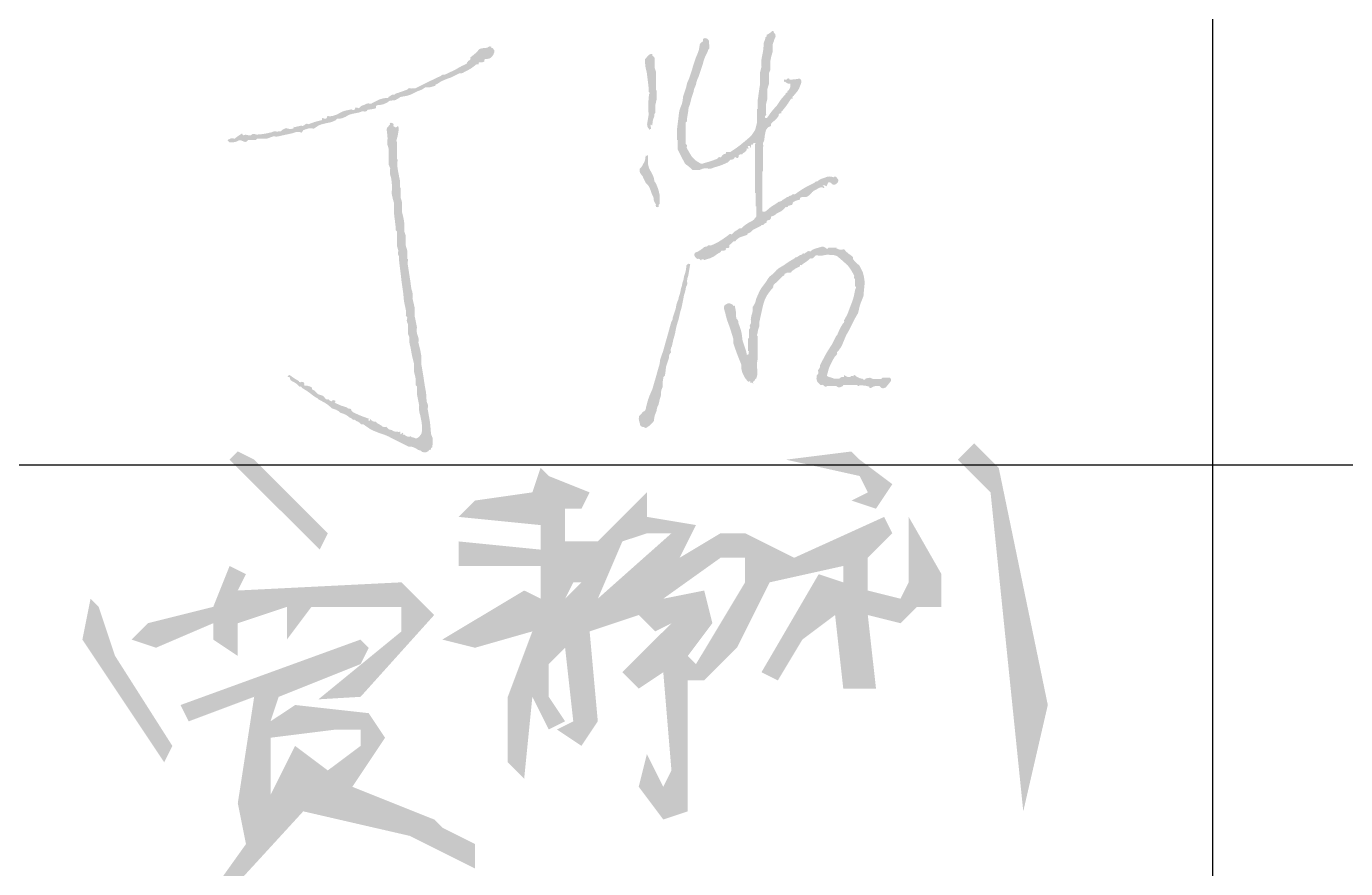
# Model space of a CAD drawing. Extents: x 5693218 to 11495510, y -728562 to -461276.
# Drawn here: x 5697478 to 5699412, y -499875 to -498639 of the extents above; entities that cross this region are included whole.
import ezdxf

# ---------------------------------------------------------------- set-up
doc = ezdxf.new("R2010")
doc.units = 0
doc.header["$LTSCALE"] = 1000
doc.header["$MEASUREMENT"] = 0
doc.layers.get('0').update_dxf_attribs({"linetype": 'CONTINUOUS'})

msp = doc.modelspace()

# ---------------------------------------------------------------- hatches: boundary and pattern name
h = msp.add_hatch(color=256)
h.dxf.hatch_style = 1
h.paths.add_polyline_path([(5697990.5, -498759.2), (5697990.2, -498757.4), (5697990.5, -498756.2), (5697991.6, -498754.8), (5697997.8, -498754.1), (5698001, -498753.4), (5698006.8, -498751), (5698009.3, -498748.8), (5698011.2, -498748), (5698014.5, -498747.8), (5698017.9, -498747.4), (5698019.7, -498746.8), (5698022.6, -498745), (5698023.9, -498744.5), (5698024.5, -498744), (5698025.4, -498742.9), (5698036.2, -498740.8), (5698041.6, -498739), (5698051.5, -498734.2), (5698056.1, -498732.5), (5698058.3, -498731.4), (5698062.4, -498728.7), (5698065.9, -498728.5), (5698067.6, -498728.4), (5698071.1, -498728.2), (5698073.6, -498727.2), (5698075, -498726.9), (5698077.6, -498726.5), (5698077.5, -498725.1), (5698078.4, -498724), (5698079.8, -498723.8), (5698084.8, -498720.5), (5698087.4, -498719.1), (5698092.9, -498716.7), (5698095.9, -498715.5), (5698097.4, -498715), (5698100.5, -498714), (5698105.3, -498711.6), (5698107.7, -498710.4), (5698112.5, -498708), (5698116.1, -498707.8), (5698118.1, -498707.2), (5698121.2, -498705.3), (5698128.1, -498701.8), (5698131.4, -498699.7), (5698137.5, -498694.9), (5698138.8, -498694.9), (5698139.5, -498694.9), (5698140.8, -498694.9), (5698140.7, -498693.6), (5698141, -498692.7), (5698141.9, -498691.7), (5698145, -498691.8), (5698146.6, -498691.6), (5698149.5, -498690.6), (5698149.1, -498688.6), (5698150.8, -498686.7), (5698152.8, -498686.8), (5698155.8, -498686.6), (5698157.5, -498685.9), (5698159.9, -498684.1), (5698161.8, -498681.7), (5698162.6, -498680.3), (5698163.7, -498677.5), (5698164.2, -498675.6), (5698163.9, -498674.2), (5698162.6, -498672.6), (5698161.9, -498671.3), (5698160.8, -498670.8), (5698159.3, -498671), (5698159.3, -498670.1), (5698159.3, -498669.7), (5698159.3, -498668.8), (5698157.1, -498668.5), (5698155.6, -498668.9), (5698153.9, -498670.4), (5698149.3, -498670.8), (5698147, -498671.1), (5698142.4, -498672.1), (5698137.4, -498677.5), (5698134.6, -498680), (5698128.8, -498684.6), (5698129, -498686.8), (5698128.1, -498688.5), (5698126.1, -498689.5), (5698124.7, -498691), (5698124.1, -498691.9), (5698123.4, -498693.9), (5698116.2, -498697.2), (5698112.7, -498699.1), (5698106, -498703.1), (5698099.8, -498705.9), (5698096.8, -498707.3), (5698090.7, -498710.2), (5698088.5, -498709.9), (5698087, -498710.3), (5698085.3, -498711.8), (5698070.4, -498718.9), (5698063, -498722.5), (5698048.2, -498729.8), (5698046, -498729.8), (5698044.9, -498729.9), (5698042.8, -498730.3), (5698039.9, -498729.7), (5698038, -498730.2), (5698035.7, -498732), (5698030.3, -498734), (5698027.5, -498734.9), (5698022.1, -498736.9), (5698020.2, -498737.2), (5698019.2, -498737.7), (5698017.7, -498739.1), (5698015, -498739.2), (5698013.5, -498739.7), (5698011.2, -498741.2), (5698009.7, -498742), (5698009, -498742.6), (5698007.9, -498744), (5698003.1, -498744.4), (5698000.6, -498744.8), (5697996, -498746.1), (5697990.7, -498748.7), (5697988.1, -498750), (5697982.9, -498752.7), (5697979, -498752.1), (5697976.6, -498752.5), (5697973.1, -498754.3), (5697969.6, -498755.4), (5697967.9, -498756.5), (5697965.5, -498759.2), (5697963, -498758.4), (5697961.5, -498758.2), (5697958.9, -498758.7), (5697959.6, -498758.8), (5697959.9, -498759.8), (5697959.5, -498760.3), (5697958.2, -498761.8), (5697956.1, -498762), (5697954.6, -498760.8), (5697945.5, -498762.7), (5697941, -498764.2), (5697932.8, -498768.5), (5697928.2, -498770.1), (5697925.7, -498770.7), (5697920.8, -498771.2), (5697920.7, -498770.7), (5697920.1, -498770.4), (5697919.7, -498770.6), (5697918.7, -498771.1), (5697918.2, -498772.3), (5697918.6, -498773.4), (5697916.7, -498774.5), (5697915.2, -498774.6), (5697913.2, -498773.9), (5697912.3, -498773.6), (5697911.6, -498773.8), (5697911, -498774.5), (5697911, -498775.3), (5697911, -498775.8), (5697911, -498776.6), (5697903, -498778.6), (5697899.1, -498779.8), (5697891.4, -498782.6), (5697889.3, -498781.9), (5697887.8, -498782.1), (5697886, -498783.2), (5697884.3, -498784.7), (5697882.8, -498785.1), (5697880.5, -498784.8), (5697876.6, -498785.7), (5697874.6, -498786.1), (5697870.7, -498787), (5697870.5, -498786.6), (5697870.1, -498786.4), (5697869.6, -498786.4), (5697869.6, -498787.3), (5697869.6, -498787.7), (5697869.6, -498788.6), (5697866.2, -498789.5), (5697864.4, -498789.6), (5697860.9, -498789.2), (5697858.8, -498788.4), (5697857.3, -498788.6), (5697855.5, -498789.7), (5697853.5, -498790.6), (5697852.5, -498791.3), (5697851.1, -498793), (5697848.9, -498793), (5697847.8, -498793.1), (5697845.7, -498793.5), (5697842.2, -498793), (5697840.2, -498793.3), (5697836.9, -498794.6), (5697828.3, -498796.4), (5697823.9, -498797.1), (5697815.2, -498797.9), (5697811.8, -498796.8), (5697809.4, -498797.1), (5697806.4, -498799), (5697803.4, -498798.8), (5697801.8, -498798.5), (5697798.8, -498797.9), (5697797.2, -498798.6), (5697796.2, -498798.8), (5697794.5, -498798.4), (5697794.8, -498797.6), (5697794.6, -498796.8), (5697793.9, -498796.2), (5697789.4, -498799.1), (5697787.2, -498800.6), (5697783, -498803.9), (5697779.6, -498803.2), (5697777.5, -498803.5), (5697774.3, -498804.9), (5697773.4, -498805.1), (5697772.8, -498806.2), (5697773.2, -498807.1), (5697774.1, -498808), (5697774.5, -498808.4), (5697775.4, -498809.3), (5697779.6, -498809.4), (5697781.7, -498809.1), (5697785.8, -498808.2), (5697789.2, -498806.3), (5697791.9, -498806.1), (5697795.6, -498807.7), (5697798, -498808.6), (5697799.8, -498808.4), (5697802.1, -498807.1), (5697802.1, -498806.7), (5697802.1, -498806.5), (5697802.1, -498806), (5697806.9, -498806), (5697809.3, -498806), (5697814.1, -498806), (5697814.9, -498805.2), (5697815.4, -498804.7), (5697816.2, -498803.9), (5697821.7, -498803.9), (5697824.4, -498803.9), (5697829.9, -498803.9), (5697833.8, -498802.6), (5697835.7, -498801.9), (5697839.7, -498800.6), (5697845.1, -498800.7), (5697848, -498800.3), (5697853.3, -498799), (5697859.4, -498797.7), (5697862.4, -498797.1), (5697868.5, -498795.7), (5697872.7, -498794.2), (5697875, -498793.8), (5697879.4, -498794.1), (5697879.7, -498794.9), (5697880.9, -498795.2), (5697881.6, -498794.6), (5697882.5, -498793.3), (5697882.9, -498792.6), (5697883.8, -498791.3), (5697887, -498790.2), (5697888.7, -498789.7), (5697891.9, -498788.6), (5697894.8, -498788.5), (5697896.2, -498788.6), (5697899, -498789.2), (5697906, -498784.7), (5697910, -498782.9), (5697918.1, -498781), (5697923.2, -498780), (5697925.8, -498779.2), (5697930.6, -498777.2), (5697931.7, -498776.1), (5697932.2, -498775.5), (5697933.3, -498774.5), (5697938.5, -498774.3), (5697941.1, -498773.7), (5697945.9, -498771.7), (5697949.5, -498769.5), (5697951.5, -498768.6), (5697955.7, -498767.4), (5697960, -498766.5), (5697962.2, -498766.1), (5697966.5, -498765.2), (5697969.4, -498763.9), (5697971.1, -498763.7), (5697974.2, -498764.1), (5697976, -498763.8), (5697977.1, -498763), (5697978, -498761.4), (5697983, -498760.8), (5697985.6, -498760.4)])
h.paths.add_polyline_path([(5698023.7, -498856.4), (5698022.6, -498850.7), (5698021.7, -498844.2), (5698021.6, -498840.9), (5698022.1, -498834.4), (5698021.7, -498834.4), (5698021, -498834.4), (5698021, -498823.9), (5698021, -498818.7), (5698021, -498808.2), (5698020.2, -498807.9), (5698019.9, -498806.7), (5698020.5, -498806), (5698022.1, -498800), (5698022.7, -498796.9), (5698023.7, -498790.8), (5698023.8, -498788.6), (5698023.5, -498787.4), (5698022.6, -498785.3), (5698020.8, -498786.9), (5698018.7, -498787.1), (5698016.6, -498785.9), (5698016, -498785.7), (5698015.7, -498784.8), (5698016.1, -498784.3), (5698016.1, -498782.7), (5698015.4, -498781.6), (5698013.9, -498781), (5698012.5, -498780.5), (5698011.4, -498780.7), (5698010.1, -498781.5), (5698010.8, -498781.7), (5698011.1, -498782.6), (5698010.7, -498783.2), (5698009.2, -498785), (5698008.5, -498785.9), (5698006.8, -498787.5), (5698006.2, -498789.6), (5698006.1, -498790.8), (5698006.3, -498793), (5698007.2, -498800.3), (5698007.3, -498804.1), (5698006.8, -498811.5), (5698007.7, -498814.5), (5698008.2, -498816.1), (5698009, -498819.1), (5698009, -498828.3), (5698009, -498832.8), (5698009, -498842), (5698009.9, -498844.2), (5698010.3, -498845.2), (5698011.2, -498847.4), (5698010.8, -498853.5), (5698011.2, -498856.8), (5698012.8, -498862.7), (5698013.7, -498871.3), (5698013.8, -498875.8), (5698013.4, -498884.5), (5698014.5, -498889.7), (5698015.1, -498892.4), (5698016.6, -498897.5), (5698016.6, -498903.6), (5698016.6, -498906.7), (5698016.6, -498912.8), (5698016.9, -498914.5), (5698017, -498915.4), (5698017.2, -498917.1), (5698018.1, -498924.1), (5698018.5, -498927.6), (5698019.4, -498934.6), (5698019, -498936.8), (5698019.4, -498938.4), (5698021, -498940), (5698021, -498948.3), (5698021, -498952.4), (5698021, -498960.7), (5698021.9, -498963.7), (5698022.3, -498965.3), (5698023.2, -498968.3), (5698022.5, -498971.8), (5698022.8, -498973.9), (5698024.3, -498977), (5698024.3, -498979.6), (5698024.3, -498981), (5698024.3, -498983.6), (5698024.5, -498985.3), (5698024.6, -498986.2), (5698024.8, -498987.9), (5698025.7, -498994.9), (5698026.1, -498998.4), (5698027, -499005.4), (5698027.4, -499009.3), (5698027.6, -499011.2), (5698028.1, -499015.2), (5698029, -499021.3), (5698029.4, -499024.3), (5698030.3, -499030.4), (5698031.1, -499039.2), (5698031.7, -499043.6), (5698033.5, -499052.2), (5698034.4, -499056.5), (5698034.5, -499058.7), (5698034.1, -499063.1), (5698034.9, -499064.4), (5698035.4, -499065), (5698036.3, -499066.3), (5698035.5, -499070.2), (5698035.7, -499072.5), (5698037.3, -499076.1), (5698037.3, -499081.8), (5698037.3, -499084.6), (5698037.3, -499090.3), (5698038.2, -499092.5), (5698038.6, -499093.6), (5698039.5, -499095.7), (5698039.3, -499101.9), (5698039.7, -499105), (5698041.2, -499111), (5698042.8, -499120.2), (5698043.8, -499124.8), (5698046.1, -499133.9), (5698046.1, -499138.7), (5698046.1, -499141.1), (5698046.1, -499145.8), (5698047.8, -499152.2), (5698048.4, -499155.6), (5698048.8, -499162.2), (5698048.4, -499164.4), (5698048.9, -499165.9), (5698050.4, -499167.6), (5698050.4, -499172), (5698050.4, -499174.2), (5698050.4, -499178.5), (5698051.7, -499185.1), (5698052.3, -499188.3), (5698053.7, -499194.9), (5698053.5, -499201), (5698053.8, -499204.2), (5698055.3, -499210.1), (5698057, -499218.5), (5698057.6, -499222.8), (5698058, -499231.3), (5698057.3, -499235.9), (5698056.1, -499238.2), (5698053.1, -499241.7), (5698050.3, -499243.4), (5698048, -499243.5), (5698045, -499242.2), (5698043.5, -499242.2), (5698042.6, -499241.7), (5698041.7, -499240.6), (5698038.5, -499241.2), (5698036.5, -499241), (5698033.5, -499239.5), (5698032.5, -499238.3), (5698031.2, -499237.9), (5698029.7, -499238.4), (5698030.3, -499237.2), (5698030.1, -499236.1), (5698029.2, -499235.2), (5698028.1, -499236.2), (5698027.5, -499236.8), (5698026.4, -499237.9), (5698026.2, -499236.4), (5698026.1, -499235.6), (5698025.8, -499233.4), (5698024.6, -499234.1), (5698023.1, -499234.2), (5698021, -499233.5), (5698017.8, -499233.5), (5698016.1, -499233), (5698013.4, -499231.3), (5698010.2, -499230.7), (5698008.6, -499229.8), (5698006.3, -499227.5), (5698006.1, -499226.9), (5698005.2, -499226.6), (5698004.7, -499227), (5698001.6, -499226.8), (5697999.9, -499226.2), (5697997.6, -499224.3), (5697994.1, -499222.5), (5697992.4, -499221.4), (5697989.4, -499218.8), (5697987.1, -499218.9), (5697985.8, -499218.5), (5697984, -499217.2), (5697983.1, -499216.3), (5697982.7, -499215.9), (5697981.8, -499215), (5697981.8, -499216.1), (5697981.8, -499216.6), (5697981.8, -499217.7), (5697980.9, -499217.7), (5697980.5, -499217.7), (5697979.6, -499217.7), (5697979.2, -499216.6), (5697979.6, -499215.5), (5697980.7, -499215), (5697971, -499211.5), (5697966.1, -499209.6), (5697956.7, -499205.2), (5697955.1, -499203.6), (5697954.3, -499202.5), (5697953.5, -499200.3), (5697950.9, -499200.1), (5697949.5, -499199.6), (5697947.5, -499198.1), (5697940.1, -499195.8), (5697936.5, -499194.4), (5697929.5, -499191), (5697930.6, -499190.6), (5697931, -499189.4), (5697930.6, -499188.3), (5697929, -499187.6), (5697928, -499187.5), (5697926.2, -499187.8), (5697926, -499188.7), (5697925, -499189.3), (5697924.1, -499188.9), (5697922.6, -499188.1), (5697921.9, -499187.5), (5697920.8, -499186.1), (5697918.9, -499186.6), (5697917.5, -499186.3), (5697915.9, -499185.1), (5697914.2, -499182.5), (5697912.8, -499181.3), (5697909.9, -499180.2), (5697906.5, -499179.2), (5697904.8, -499178.2), (5697902.3, -499175.8), (5697900.5, -499173.8), (5697899.3, -499173), (5697896.8, -499172), (5697896.7, -499169.9), (5697895.9, -499168.7), (5697894.1, -499167.6), (5697892.1, -499167.2), (5697891.1, -499166.8), (5697889.2, -499166), (5697887.5, -499166.3), (5697886.4, -499166.2), (5697884.9, -499165.5), (5697885.2, -499163.7), (5697884.9, -499162.5), (5697883.8, -499161.1), (5697882.5, -499160.8), (5697881.8, -499160.7), (5697880.5, -499160.6), (5697879.4, -499161.3), (5697877.7, -499160.8), (5697877.2, -499159.5), (5697872.3, -499156.6), (5697869.9, -499155.1), (5697865.3, -499151.8), (5697864.2, -499150.7), (5697862.2, -499151), (5697861.4, -499152.4), (5697861, -499152.6), (5697860.8, -499153), (5697860.9, -499153.5), (5697862.3, -499153.3), (5697863.2, -499153.6), (5697864.2, -499154.6), (5697864.6, -499157.2), (5697865.7, -499158.7), (5697868, -499160), (5697872.5, -499162.5), (5697874.6, -499164.1), (5697878.3, -499167.6), (5697879.8, -499167.4), (5697880.9, -499168), (5697881.6, -499169.3), (5697889.2, -499174.1), (5697893, -499176.8), (5697900.1, -499182.3), (5697902.9, -499183.8), (5697904.3, -499184.7), (5697906.6, -499186.7), (5697915, -499191.1), (5697919, -499193.7), (5697926.2, -499199.8), (5697930.1, -499200.9), (5697932, -499201.7), (5697935.5, -499203.6), (5697937.9, -499205.7), (5697939.5, -499206.5), (5697942.6, -499207.4), (5697946.3, -499209.1), (5697948.1, -499210.2), (5697951.3, -499212.8), (5697953.7, -499213.9), (5697954.9, -499214.7), (5697956.7, -499216.6), (5697958.2, -499216.1), (5697959.6, -499216.5), (5697960.6, -499217.7), (5697964.2, -499219.2), (5697965.9, -499220.4), (5697968.7, -499223.2), (5697971, -499222.9), (5697972.5, -499223.3), (5697974.2, -499224.8), (5697981.5, -499229.7), (5697985.5, -499231.9), (5697993.8, -499235.2), (5698003.6, -499238.6), (5698008.5, -499240.7), (5698017.7, -499245.5), (5698026, -499249.6), (5698030.2, -499251.7), (5698038.4, -499255.9), (5698041.5, -499255.7), (5698043.1, -499256), (5698046.1, -499256.9), (5698048.8, -499258.3), (5698050.1, -499259.1), (5698052.6, -499260.8), (5698055, -499261.1), (5698056.3, -499261.8), (5698058, -499263.5), (5698061.7, -499264.2), (5698063.9, -499263.9), (5698067.3, -499262.4), (5698068.1, -499260.8), (5698069.4, -499260.1), (5698071.1, -499260.2), (5698070.9, -499258.8), (5698071.4, -499257.6), (5698072.7, -499256.9), (5698073.6, -499251.3), (5698073.7, -499248.4), (5698073.3, -499242.8), (5698072.4, -499240.6), (5698072, -499239.5), (5698071.1, -499237.3), (5698070.1, -499225.1), (5698069.4, -499219), (5698067.3, -499206.8), (5698066.4, -499202.1), (5698066.3, -499199.6), (5698066.7, -499194.9), (5698065.9, -499192.7), (5698065.4, -499191.6), (5698064.6, -499189.4), (5698064.1, -499179.8), (5698063.5, -499175), (5698061.8, -499165.5), (5698060, -499153.2), (5698059, -499147.1), (5698056.9, -499135), (5698056.9, -499130.2), (5698056.9, -499127.8), (5698056.9, -499123), (5698055.5, -499115.1), (5698054.6, -499111.2), (5698052.6, -499103.4), (5698052.9, -499098.5), (5698052.6, -499095.9), (5698051, -499091.4), (5698050.1, -499087.1), (5698050, -499084.8), (5698050.4, -499080.5), (5698049.1, -499074), (5698048.5, -499070.7), (5698047.1, -499064.2), (5698047.1, -499059.4), (5698047.1, -499057), (5698047.1, -499052.2), (5698045.9, -499046.5), (5698045.2, -499043.7), (5698043.9, -499038), (5698044.2, -499032.3), (5698043.8, -499029.3), (5698042.2, -499023.9), (5698040.6, -499012.1), (5698039.7, -499006.2), (5698037.9, -498994.5), (5698037, -498988.9), (5698036.9, -498985.9), (5698037.3, -498980.3), (5698036.9, -498980.3), (5698036.3, -498980.3), (5698036.3, -498975.5), (5698036.3, -498973.1), (5698036.3, -498968.3), (5698035.4, -498965.3), (5698034.9, -498963.7), (5698034.1, -498960.7), (5698034.1, -498955), (5698034.1, -498952.2), (5698034.1, -498946.5), (5698033.2, -498943.9), (5698032.8, -498942.6), (5698031.9, -498940), (5698031.9, -498935.2), (5698031.9, -498932.8), (5698031.9, -498928), (5698030.9, -498921.4), (5698030.2, -498918.2), (5698028.6, -498911.7), (5698028.6, -498906), (5698028.6, -498903.2), (5698028.6, -498897.5), (5698027.8, -498894.5), (5698027.3, -498893), (5698026.4, -498889.9), (5698026.4, -498884.2), (5698026.4, -498881.4), (5698026.4, -498875.7), (5698026, -498875.7), (5698025.4, -498875.7), (5698025.4, -498871.4), (5698025.4, -498869.2), (5698025.4, -498864.9), (5698024.2, -498859.2)])
h.paths.add_polyline_path([(5698434.3, -499068.5), (5698435.8, -499061.5), (5698436.6, -499058), (5698438.7, -499051.1), (5698439.6, -499046.7), (5698440, -499044.6), (5698440.9, -499040.2), (5698441.8, -499034.9), (5698442.5, -499032.3), (5698444.1, -499027.1), (5698444.7, -499023.1), (5698445.3, -499021.1), (5698446.9, -499017.3), (5698446.6, -499012.1), (5698447, -499009.3), (5698448.5, -499004.3), (5698449.6, -498997.7), (5698450.1, -498994.5), (5698451.2, -498987.9), (5698449.9, -498987.6), (5698449.3, -498987.5), (5698447.9, -498987.4), (5698447.1, -498988.3), (5698446.6, -498988.7), (5698445.8, -498989.6), (5698444.9, -498996.4), (5698444.1, -498999.9), (5698442, -499006.4), (5698441.6, -499010), (5698441.1, -499011.8), (5698439.8, -499015.2), (5698439.2, -499018.7), (5698438.8, -499020.5), (5698437.6, -499023.9), (5698436.7, -499029.2), (5698436, -499031.8), (5698434.3, -499036.9), (5698433.9, -499039.6), (5698433.4, -499041), (5698432.2, -499043.5), (5698431, -499047.3), (5698430.6, -499049.3), (5698430, -499053.3), (5698428.2, -499058.5), (5698427.4, -499061.1), (5698425.6, -499066.3), (5698425.3, -499069.1), (5698424.8, -499070.5), (5698423.4, -499072.9), (5698418.7, -499089.9), (5698416.3, -499098.4), (5698411.5, -499115.4), (5698409.7, -499120.6), (5698408.8, -499123.2), (5698407.1, -499128.4), (5698406.5, -499133.5), (5698405.9, -499136.1), (5698404.4, -499140.9), (5698401, -499153.2), (5698399.2, -499159.3), (5698395.7, -499171.4), (5698391.2, -499181.8), (5698389.3, -499187.2), (5698386.4, -499198.1), (5698385.9, -499201.2), (5698384.7, -499203), (5698382.1, -499204.7), (5698379.6, -499207.3), (5698378.4, -499208.6), (5698376.1, -499211.2), (5698375.8, -499215.1), (5698376, -499217.2), (5698377.2, -499221), (5698377.7, -499223.9), (5698378.9, -499225.6), (5698381.5, -499227), (5698383.4, -499227.1), (5698384.4, -499227.5), (5698385.9, -499228.6), (5698391.2, -499225.2), (5698393.7, -499223), (5698397.8, -499218.3), (5698398.7, -499212.3), (5698399.5, -499209.3), (5698401.7, -499203.6), (5698402.4, -499199.5), (5698403.1, -499197.5), (5698404.9, -499193.8), (5698406, -499188.5), (5698406.7, -499185.9), (5698408.2, -499180.7), (5698408.4, -499175.4), (5698409, -499172.6), (5698410.9, -499167.6), (5698410.8, -499162), (5698411.1, -499159.1), (5698412, -499153.5), (5698412.9, -499152.6), (5698413.3, -499152.2), (5698414.2, -499151.3), (5698414.9, -499146.1), (5698415.2, -499143.5), (5698415.8, -499138.2), (5698417.6, -499133), (5698418.4, -499130.4), (5698420.2, -499125.2), (5698420.3, -499121.9), (5698421, -499120.1), (5698422.9, -499117.5), (5698422.6, -499113.6), (5698423, -499111.4), (5698424.5, -499107.7), (5698426, -499100.7), (5698426.9, -499097.2), (5698428.9, -499090.3), (5698430.5, -499081.5), (5698431.6, -499077.1)])
h.paths.add_polyline_path([(5698550.3, -499126.2), (5698550.3, -499113.2), (5698550.3, -499106.6), (5698550.3, -499093.6), (5698549.2, -499092.9), (5698548.9, -499091.3), (5698549.8, -499090.3), (5698550.5, -499085.9), (5698551, -499083.7), (5698552.5, -499079.4), (5698552.4, -499075), (5698552.6, -499072.8), (5698553.6, -499068.5), (5698555.1, -499061.5), (5698555.9, -499058.1), (5698557.4, -499051.1), (5698559.3, -499043.9), (5698560.6, -499040.3), (5698563.9, -499033.7), (5698567.4, -499028.7), (5698569.3, -499026.3), (5698573.2, -499021.7), (5698572.8, -499020.4), (5698573, -499019.5), (5698573.7, -499018.4), (5698578.8, -499013.4), (5698581.3, -499010.9), (5698586.3, -499005.9), (5698587.6, -499005.3), (5698588.2, -499004.9), (5698589.5, -499004.3), (5698589.4, -499002.9), (5698590.3, -499001.7), (5698591.7, -499001.5), (5698592.7, -499000.6), (5698593.6, -499000.3), (5698595, -499000.4), (5698597.6, -499000.5), (5698599.3, -498999.8), (5698601, -498997.7), (5698605.3, -498994.7), (5698607.6, -498993.4), (5698612.4, -498991.2), (5698612.4, -498990.3), (5698612.4, -498989.9), (5698612.4, -498989), (5698613.9, -498989.5), (5698615.2, -498989.2), (5698616.2, -498987.9), (5698621, -498984.7), (5698623.3, -498983), (5698627.7, -498979.2), (5698629.6, -498979.7), (5698631, -498979.4), (5698632.6, -498978.1), (5698633.9, -498976.8), (5698634.5, -498976.2), (5698635.8, -498974.9), (5698639.5, -498975.4), (5698641.4, -498975.5), (5698645.1, -498975.4), (5698649.4, -498974.4), (5698651.6, -498974.2), (5698656, -498974.3), (5698660.2, -498974.5), (5698662.3, -498974.8), (5698666.3, -498975.9), (5698672.7, -498981.3), (5698675.8, -498984.1), (5698682.1, -498989.6), (5698686.5, -498995.6), (5698688.5, -498998.8), (5698691.9, -499005.4), (5698691.2, -499007), (5698691.6, -499008.6), (5698693, -499009.7), (5698693, -499014.1), (5698693, -499016.2), (5698693, -499020.6), (5698694.2, -499021.2), (5698694.4, -499022.9), (5698693.5, -499023.9), (5698691, -499035.9), (5698689.2, -499041.8), (5698684.8, -499053.3), (5698682.1, -499060.5), (5698680.4, -499064), (5698676.7, -499070.7), (5698677.2, -499072.2), (5698676.8, -499073.5), (5698675.6, -499074.5), (5698671.8, -499080.6), (5698670.2, -499083.8), (5698667.4, -499090.3), (5698666.9, -499091.8), (5698666.4, -499092.5), (5698665.2, -499093.6), (5698663.1, -499097.9), (5698662, -499100.1), (5698659.8, -499104.5), (5698652, -499116.8), (5698648.4, -499123.1), (5698641.8, -499136), (5698641.3, -499139.3), (5698640.6, -499141.1), (5698638.5, -499143.7), (5698639.3, -499146.4), (5698639, -499148.4), (5698637.5, -499150.7), (5698636.8, -499150.9), (5698636.5, -499151.8), (5698636.9, -499152.4), (5698636.4, -499155.9), (5698636.6, -499157.9), (5698638, -499161.1), (5698639.7, -499162.8), (5698640.6, -499163.7), (5698642.4, -499165.5), (5698644.8, -499165), (5698646.4, -499165.5), (5698648.3, -499167.1), (5698649.3, -499168), (5698651, -499167.7), (5698651.6, -499166.5), (5698656.8, -499166.5), (5698659.5, -499166.5), (5698664.7, -499166.5), (5698668.1, -499168.5), (5698670.9, -499168.6), (5698674.5, -499167.1), (5698675.2, -499166.7), (5698675.5, -499166.2), (5698675.6, -499165.5), (5698683.9, -499165.5), (5698688, -499165.5), (5698696.3, -499165.5), (5698696.9, -499166.6), (5698698.6, -499166.9), (5698699.5, -499166), (5698705.2, -499166), (5698708.1, -499166.3), (5698713.7, -499167.6), (5698713.9, -499168.8), (5698714.7, -499169.6), (5698715.9, -499169.8), (5698720.5, -499167.4), (5698723.2, -499166.7), (5698728.4, -499166.5), (5698729.7, -499167.8), (5698730.4, -499168.5), (5698731.7, -499169.8), (5698734.3, -499170), (5698735.8, -499169.8), (5698738.2, -499168.7), (5698741, -499165.2), (5698742.4, -499163.5), (5698745.3, -499160), (5698745.8, -499157.8), (5698745.5, -499156.4), (5698744.2, -499154.6), (5698739.8, -499154.6), (5698737.7, -499154.6), (5698733.3, -499154.6), (5698732.4, -499155.4), (5698732, -499155.9), (5698731.1, -499156.7), (5698725.9, -499156.5), (5698723.3, -499156.4), (5698718.1, -499156.2), (5698716.3, -499154.9), (5698714.8, -499154.6), (5698712.6, -499155.1), (5698711.1, -499155.2), (5698710.3, -499155.3), (5698708.8, -499155.7), (5698707.5, -499157.2), (5698705.5, -499157.4), (5698703.9, -499156.2), (5698700.3, -499155.4), (5698698.5, -499154.7), (5698695.2, -499152.9), (5698693.7, -499151.5), (5698692.7, -499151), (5698690.8, -499150.2), (5698690.8, -499151.1), (5698690.8, -499151.5), (5698690.8, -499152.4), (5698689.5, -499152.1), (5698688.9, -499152), (5698687.6, -499151.8), (5698686.9, -499152.5), (5698686.6, -499152.8), (5698685.9, -499153.5), (5698683, -499153.6), (5698681.4, -499153.2), (5698678.8, -499151.8), (5698678.3, -499151.1), (5698677.5, -499151), (5698676.7, -499151.3), (5698676.7, -499152.2), (5698676.7, -499152.6), (5698676.7, -499153.5), (5698673.9, -499153.5), (5698672.4, -499154), (5698670.1, -499155.7), (5698664.9, -499156.2), (5698662, -499155.8), (5698657.1, -499154), (5698654.8, -499153.6), (5698653.6, -499153.1), (5698651.6, -499151.8), (5698654.1, -499142.7), (5698655.7, -499138.1), (5698659.8, -499129.5), (5698662.3, -499125.4), (5698663.7, -499123.4), (5698666.9, -499119.7), (5698666.3, -499118.2), (5698666.7, -499116.9), (5698668, -499115.9), (5698672.2, -499110), (5698673.9, -499106.8), (5698676.7, -499100.1), (5698679.5, -499093.4), (5698681.2, -499090.1), (5698684.8, -499083.8), (5698687, -499079.4), (5698688.1, -499077.2), (5698690.3, -499072.9), (5698692.9, -499067.6), (5698694.4, -499064.9), (5698697.4, -499059.8), (5698699.7, -499050), (5698701.2, -499045.2), (5698705, -499035.8), (5698705.4, -499034.1), (5698705.5, -499033.2), (5698705.5, -499031.5), (5698706.2, -499025), (5698706.5, -499021.7), (5698707.2, -499015.2), (5698706.4, -499009), (5698705.9, -499005.9), (5698704.4, -498999.9), (5698702.5, -498996), (5698701.5, -498994), (5698699.5, -498990.1), (5698695.3, -498986.5), (5698693.3, -498984.5), (5698689.7, -498980.3), (5698690.2, -498978.5), (5698689.6, -498977), (5698688.1, -498975.9), (5698683.2, -498972.4), (5698680.9, -498970.4), (5698676.7, -498966.1), (5698672.6, -498966.9), (5698670.2, -498966.6), (5698665.7, -498964.8), (5698665.8, -498964), (5698661, -498964), (5698658.6, -498964), (5698653.8, -498964), (5698653.2, -498965.1), (5698651.5, -498965.4), (5698650.5, -498964.5), (5698647.1, -498962.5), (5698644.5, -498962.2), (5698640.7, -498963.4), (5698636.7, -498964.5), (5698634.8, -498965.1), (5698630.9, -498966.7), (5698629.5, -498967.6), (5698628.8, -498968.2), (5698627.7, -498969.4), (5698625.3, -498968.7), (5698623.6, -498969.1), (5698621.7, -498970.5), (5698620.4, -498971.1), (5698619.8, -498971.6), (5698618.9, -498972.7), (5698617.4, -498972.2), (5698616.1, -498972.5), (5698615.1, -498973.8), (5698612.1, -498974.9), (5698610.6, -498975.7), (5698608, -498977.6), (5698606.1, -498977.9), (5698605.1, -498978.4), (5698603.7, -498979.8), (5698597.4, -498983.4), (5698594.4, -498985.4), (5698588.4, -498989.6), (5698581.5, -498993.7), (5698578.2, -498996.3), (5698572.7, -499002.1), (5698567.8, -499006.1), (5698565.6, -499008.7), (5698562.3, -499014.1), (5698555.5, -499023.1), (5698552.6, -499028.2), (5698548.1, -499038.6), (5698546.7, -499043.8), (5698545.6, -499046.5), (5698542.7, -499051.1), (5698542.8, -499055.9), (5698542.5, -499058.5), (5698541.1, -499063.1), (5698540.2, -499067.3), (5698540.1, -499069.6), (5698540.5, -499074), (5698539.7, -499075.7), (5698539.2, -499076.6), (5698538.3, -499078.3), (5698539.2, -499080.4), (5698538.8, -499082.2), (5698537.3, -499083.8), (5698537.3, -499089), (5698537.3, -499091.6), (5698537.3, -499096.8), (5698536.2, -499096.8), (5698536.2, -499104.2), (5698536.2, -499107.9), (5698536.2, -499115.4), (5698537, -499115.7), (5698537.3, -499116.9), (5698536.7, -499117.5), (5698536.8, -499118.9), (5698536.7, -499119.6), (5698536.2, -499120.8), (5698535.3, -499120.8), (5698534.9, -499120.8), (5698534, -499120.8), (5698533.7, -499117.7), (5698533.3, -499116.1), (5698532.4, -499113.2), (5698530.6, -499107.9), (5698529.7, -499105.3), (5698528, -499100.1), (5698526.7, -499089.7), (5698525.4, -499084.4), (5698522, -499074.5), (5698521.6, -499071.4), (5698520.8, -499069.7), (5698518.7, -499067.4), (5698518.4, -499060), (5698518, -499056.2), (5698516.6, -499048.9), (5698515.1, -499049.2), (5698514, -499048.6), (5698513.3, -499047.3), (5698510.5, -499045.9), (5698508.8, -499045.5), (5698505.7, -499045.6), (5698505.6, -499046.1), (5698505, -499046.4), (5698504.6, -499046.2), (5698502, -499048.1), (5698500.9, -499050.1), (5698500.8, -499053.3), (5698502.6, -499059.8), (5698503.4, -499063.1), (5698505.1, -499069.6), (5698509.2, -499080.6), (5698511, -499086.2), (5698514.4, -499097.4), (5698514.3, -499102), (5698514.7, -499104.4), (5698516, -499108.8), (5698520, -499119.8), (5698522.1, -499125.2), (5698526.4, -499136), (5698526.2, -499140.9), (5698526.6, -499143.4), (5698528, -499148), (5698530.8, -499153.6), (5698532.6, -499156.3), (5698536.7, -499161.1), (5698537.2, -499160), (5698538.3, -499159.6), (5698539.4, -499160), (5698539.4, -499160.9), (5698539.4, -499161.3), (5698539.4, -499162.2), (5698541.2, -499161.8), (5698542.4, -499162.1), (5698543.8, -499163.3), (5698543.3, -499161.5), (5698543.9, -499160), (5698545.4, -499158.9), (5698546.2, -499157.4), (5698546.8, -499156.7), (5698548.1, -499155.7), (5698549.4, -499151.4), (5698549.8, -499149.2), (5698549.8, -499144.8), (5698549, -499137.4), (5698549.1, -499133.6)])
h.paths.add_polyline_path([(5698509, -498959.6), (5698510.6, -498958.5), (5698512.3, -498956.8), (5698513.2, -498955.9), (5698514.9, -498954.2), (5698516.5, -498954.5), (5698517.9, -498954), (5698518.7, -498952.5), (5698522.2, -498949.7), (5698524.3, -498948.5), (5698528.5, -498947.1), (5698531.2, -498946.2), (5698532.5, -498945.8), (5698535.1, -498944.9), (5698535.1, -498944.2), (5698535.1, -498943.3), (5698539, -498941.6), (5698540.8, -498940.3), (5698543.8, -498937.3), (5698548.1, -498935.1), (5698550.3, -498934), (5698554.7, -498931.8), (5698555.4, -498931.4), (5698555.7, -498931), (5698555.8, -498930.2), (5698557.3, -498930.7), (5698558.6, -498930.3), (5698559.6, -498929.1), (5698560.9, -498928), (5698561.7, -498927.5), (5698563.4, -498926.9), (5698563.2, -498925.6), (5698563.5, -498924.7), (5698564.5, -498923.7), (5698567.1, -498923.2), (5698568.6, -498922.2), (5698569.9, -498919.9), (5698569.9, -498919.2), (5698569.9, -498918.2), (5698573.7, -498916.8), (5698575.5, -498915.8), (5698578.6, -498913.3), (5698584.2, -498910.6), (5698586.9, -498908.6), (5698591.2, -498904.1), (5698592.8, -498904.4), (5698594.1, -498903.9), (5698595, -498902.4), (5698597.4, -498901.8), (5698598.6, -498901.4), (5698601, -498900.8), (5698601.6, -498898.1), (5698602.8, -498896.5), (5698605.3, -498895.3), (5698608.1, -498894.3), (5698609.5, -498893.9), (5698612.4, -498893.2), (5698612.3, -498891.8), (5698612.5, -498890.9), (5698613.5, -498889.9), (5698615.1, -498889.6), (5698616.8, -498889.4), (5698620.3, -498889.6), (5698622.4, -498889.1), (5698625.5, -498887.2), (5698630.2, -498882.2), (5698633, -498880), (5698639.1, -498876.8), (5698641.3, -498875.7), (5698642.6, -498875.4), (5698645.1, -498875.2), (5698646, -498876.1), (5698647.4, -498876.1), (5698648.3, -498875.2), (5698647.3, -498874.1), (5698646.7, -498873.6), (5698645.6, -498872.5), (5698647.8, -498872.4), (5698649, -498872.6), (5698651.1, -498873.6), (5698652.2, -498871.4), (5698652.7, -498870.3), (5698653.8, -498868.1), (5698655.3, -498867.6), (5698656.6, -498868), (5698657.6, -498869.2), (5698658.9, -498869.8), (5698659.5, -498870.3), (5698660.3, -498871.4), (5698662.6, -498871.5), (5698663.9, -498871.1), (5698665.8, -498869.8), (5698666.6, -498868.9), (5698667.1, -498868.4), (5698668, -498867.6), (5698668.5, -498865.4), (5698668.2, -498863.9), (5698666.9, -498862.1), (5698665.8, -498860.4), (5698664.6, -498859.6), (5698662.5, -498859.4), (5698662.2, -498860.2), (5698661, -498860.5), (5698660.3, -498860), (5698655.1, -498859.3), (5698652.2, -498859.7), (5698647.3, -498861.6), (5698643.1, -498862.9), (5698641, -498864), (5698637.5, -498866.5), (5698635.5, -498866.8), (5698634.5, -498867.3), (5698633.1, -498868.7), (5698628.7, -498870.8), (5698626.6, -498871.9), (5698622.2, -498874.1), (5698615, -498878.4), (5698611.5, -498880.7), (5698604.8, -498885.5), (5698602.5, -498885.2), (5698601, -498885.7), (5698599.3, -498887.2), (5698597.4, -498887.5), (5698596.4, -498888), (5698595, -498889.4), (5698593.1, -498889.7), (5698592, -498890.2), (5698590.6, -498891.5), (5698587.8, -498893), (5698586.5, -498893.9), (5698584.1, -498895.9), (5698581.5, -498896.2), (5698580.1, -498896.8), (5698578.1, -498898.6), (5698571.2, -498902.9), (5698567.9, -498905.3), (5698561.8, -498910.6), (5698560.2, -498910.8), (5698559.5, -498910.9), (5698557.9, -498911.1), (5698557.7, -498910.7), (5698557.3, -498910.5), (5698556.9, -498910.6), (5698556.9, -498887.1), (5698556.9, -498875.3), (5698556.9, -498851.8), (5698557.9, -498851.8), (5698557.9, -498837.4), (5698557.9, -498830.2), (5698557.9, -498815.8), (5698558.4, -498815.8), (5698558.7, -498815.2), (5698558.5, -498814.8), (5698558, -498811.7), (5698558.2, -498809.9), (5698559.6, -498807.1), (5698560.4, -498800.8), (5698560.9, -498797.6), (5698562.3, -498791.3), (5698564.5, -498788.1), (5698566.3, -498786.7), (5698569.9, -498785.3), (5698569.6, -498783.1), (5698570.1, -498781.6), (5698571.6, -498779.9), (5698575.7, -498776.7), (5698577.6, -498774.8), (5698580.8, -498770.6), (5698581, -498768.3), (5698582.9, -498766.7), (5698585.2, -498766.8), (5698584.7, -498765.3), (5698585, -498764), (5698586.3, -498763), (5698591.8, -498756.1), (5698594.4, -498752.5), (5698599.3, -498745), (5698600.2, -498745), (5698600.6, -498745), (5698601.5, -498745), (5698601.1, -498743.2), (5698601.6, -498741.8), (5698603.1, -498740.7), (5698608.6, -498734), (5698610.9, -498730.2), (5698614, -498722.2), (5698614.3, -498720.2), (5698614.2, -498719.1), (5698613.5, -498717.3), (5698612.8, -498716.6), (5698612.5, -498716.3), (5698611.9, -498715.6), (5698606, -498716.6), (5698603.1, -498716.9), (5698597.2, -498717.3), (5698596.5, -498716), (5698595.3, -498715.4), (5698593.9, -498715.6), (5698592.7, -498717), (5698591.2, -498717.4), (5698589.5, -498716.7), (5698588.8, -498718.3), (5698588.6, -498719.4), (5698588.9, -498720.5), (5698590.1, -498720.1), (5698590.6, -498720.5), (5698593.3, -498722.4), (5698595, -498723), (5698598.2, -498723.3), (5698598.1, -498727.3), (5698597.5, -498729.5), (5698595.5, -498733.1), (5698594.2, -498733.7), (5698593.6, -498734.9), (5698593.9, -498736.3), (5698592.5, -498736.2), (5698591.3, -498737.1), (5698591.2, -498738.5), (5698585.6, -498744.6), (5698583.1, -498747.9), (5698578.6, -498754.8), (5698572.3, -498761.9), (5698569.4, -498765.6), (5698563.9, -498773.4), (5698562.8, -498773.4), (5698562.3, -498773.4), (5698561.2, -498773.4), (5698560.8, -498771.6), (5698561.3, -498770.1), (5698562.8, -498769), (5698563.1, -498768.6), (5698562.8, -498768), (5698562.3, -498767.9), (5698562.3, -498762.3), (5698562.3, -498759.4), (5698562.3, -498753.8), (5698563.2, -498750.3), (5698563.6, -498748.5), (5698564.5, -498745), (5698564.5, -498739.4), (5698564.5, -498736.6), (5698564.5, -498730.9), (5698565.4, -498727.8), (5698565.8, -498726.3), (5698566.7, -498723.3), (5698566.7, -498717.2), (5698566.7, -498714.1), (5698566.7, -498708), (5698567.5, -498705.8), (5698568, -498704.7), (5698568.8, -498702.6), (5698568.8, -498697.3), (5698568.8, -498694.7), (5698568.8, -498689.5), (5698569.9, -498684.2), (5698570.6, -498681.6), (5698572.1, -498676.4), (5698572.1, -498672.1), (5698572.1, -498669.9), (5698572.1, -498665.5), (5698573.2, -498662.5), (5698573.8, -498661), (5698574.8, -498657.9), (5698576.2, -498655.1), (5698576.4, -498653.3), (5698575.9, -498650.3), (5698574.4, -498648.9), (5698573.8, -498647.9), (5698573.2, -498645.9), (5698571.8, -498645.7), (5698570.6, -498646.3), (5698569.9, -498647.6), (5698567.4, -498649.2), (5698566.1, -498650), (5698563.4, -498651.4), (5698563.6, -498652.8), (5698563.1, -498654), (5698561.8, -498654.6), (5698561, -498658.2), (5698560.4, -498660), (5698559, -498663.4), (5698558.6, -498671.7), (5698558, -498675.9), (5698556.3, -498684.1), (5698555.4, -498689.7), (5698555.3, -498692.6), (5698555.8, -498698.2), (5698554.9, -498701.7), (5698554.5, -498703.4), (5698553.6, -498706.9), (5698553.6, -498713.7), (5698553.6, -498717.1), (5698553.6, -498723.8), (5698553.4, -498725.3), (5698553.3, -498726.1), (5698553, -498727.6), (5698552.2, -498733.7), (5698551.7, -498736.8), (5698550.9, -498742.9), (5698550.7, -498744.4), (5698550.5, -498745.2), (5698550.3, -498746.7), (5698550.3, -498752.1), (5698550.3, -498754.8), (5698550.3, -498760.3), (5698549.2, -498760.3), (5698549.2, -498768.1), (5698549.2, -498772.1), (5698549.2, -498779.9), (5698548.2, -498784.3), (5698547.6, -498786.4), (5698546.5, -498790.8), (5698542.2, -498797.5), (5698539.5, -498800.7), (5698533.4, -498806), (5698524.4, -498813.4), (5698519.7, -498816.9), (5698510, -498823.5), (5698507.4, -498823.5), (5698506.1, -498823.5), (5698503.5, -498823.5), (5698503.5, -498824.3), (5698503.5, -498824.8), (5698503.5, -498825.6), (5698500.1, -498826.8), (5698498.4, -498828.1), (5698496.4, -498831.1), (5698494.1, -498830.9), (5698492.5, -498831.5), (5698491, -498833.3), (5698483.2, -498836.2), (5698479.3, -498837.5), (5698471.4, -498839.8), (5698469.5, -498840.5), (5698468.4, -498840.7), (5698466.5, -498840.3), (5698460.7, -498836.9), (5698458, -498834.8), (5698453.4, -498830), (5698450.3, -498824.8), (5698448.8, -498822.2), (5698445.8, -498816.9), (5698446.6, -498814.9), (5698446.3, -498813), (5698444.7, -498811.5), (5698444.7, -498798.8), (5698444.7, -498792.5), (5698444.7, -498779.9), (5698446.2, -498778.8), (5698446.8, -498777.4), (5698446.3, -498775.5), (5698447.2, -498770.3), (5698447.6, -498767.7), (5698448.5, -498762.5), (5698448.8, -498758.9), (5698449.3, -498757.1), (5698450.7, -498753.8), (5698452.5, -498746.3), (5698453.6, -498742.5), (5698456.1, -498735.2), (5698456.9, -498731.2), (5698457.6, -498729.2), (5698459.4, -498725.4), (5698460.6, -498720.1), (5698461.5, -498717.4), (5698463.7, -498712.4), (5698465.9, -498705.8), (5698467, -498702.6), (5698469.2, -498696), (5698471.4, -498687.9), (5698473, -498683.9), (5698476.8, -498676.4), (5698477.4, -498674.1), (5698478, -498672.9), (5698479.5, -498671), (5698479.1, -498667.1), (5698479, -498665.1), (5698479, -498661.2), (5698478.1, -498659.1), (5698477.2, -498658), (5698475.2, -498656.8), (5698473, -498656.3), (5698471.5, -498656.6), (5698469.7, -498657.9), (5698470.2, -498659.7), (5698469.6, -498661.2), (5698468.1, -498662.3), (5698467, -498663.4), (5698466.5, -498663.9), (5698465.4, -498665), (5698464, -498673.3), (5698462.7, -498677.4), (5698459.4, -498685.1), (5698457.6, -498690.4), (5698456.8, -498693), (5698455, -498698.2), (5698454.6, -498700), (5698454.4, -498700.8), (5698453.9, -498702.6), (5698452.2, -498707.8), (5698451.3, -498710.4), (5698449.6, -498715.6), (5698447.3, -498720.7), (5698446.4, -498723.3), (5698445.2, -498728.7), (5698443.5, -498733.9), (5698442.6, -498736.6), (5698440.9, -498741.8), (5698440, -498748.9), (5698439.1, -498752.5), (5698436.5, -498759.2), (5698435.2, -498763.5), (5698434.8, -498765.7), (5698434.3, -498770.1), (5698433.5, -498777.1), (5698433, -498780.6), (5698432.2, -498787.5), (5698431.9, -498789.3), (5698431.8, -498790.1), (5698431.6, -498791.9), (5698431.6, -498797.5), (5698431.6, -498800.4), (5698431.6, -498806), (5698432, -498806), (5698432.7, -498806), (5698432.7, -498811.3), (5698432.7, -498813.9), (5698432.7, -498819.1), (5698432.9, -498819.5), (5698433, -498819.8), (5698433.2, -498820.2), (5698436.3, -498826.3), (5698437.8, -498829.3), (5698440.9, -498835.4), (5698443, -498839.6), (5698444.7, -498841.5), (5698448.5, -498844.2), (5698450.9, -498846.3), (5698452.1, -498847.4), (5698454.5, -498849.6), (5698458.8, -498849.6), (5698461, -498849.6), (5698465.4, -498849.6), (5698469.9, -498847.8), (5698472.5, -498847.4), (5698477.4, -498847.4), (5698477.4, -498847.9), (5698478, -498848.2), (5698478.4, -498848), (5698481.3, -498847.8), (5698482.8, -498847.4), (5698485.5, -498846.3), (5698494, -498843.8), (5698498.1, -498842.3), (5698506.2, -498838.7), (5698508, -498837), (5698508.8, -498836.1), (5698510.6, -498834.4), (5698512.9, -498834.5), (5698514.4, -498833.9), (5698516, -498832.2), (5698516.5, -498831.2), (5698517.9, -498830.9), (5698518.7, -498831.6), (5698519.8, -498832.4), (5698521.2, -498832.2), (5698522, -498831.1), (5698522.2, -498829), (5698523, -498827.8), (5698524.7, -498826.7), (5698526.3, -498827.1), (5698527.7, -498826.5), (5698528.5, -498825.1), (5698531, -498823.8), (5698532.2, -498822.8), (5698534, -498820.7), (5698534, -498819.7), (5698534, -498819.1), (5698534, -498818), (5698535.3, -498818.4), (5698536.2, -498818.3), (5698537.3, -498817.5), (5698536.2, -498817), (5698535.7, -498815.8), (5698536.2, -498814.8), (5698537.5, -498814.8), (5698538.1, -498814.8), (5698539.4, -498814.8), (5698538.9, -498815.6), (5698539.6, -498816.8), (5698540.5, -498816.9), (5698540.5, -498815.2), (5698540.5, -498814.3), (5698540.5, -498812.6), (5698542, -498812.8), (5698543.1, -498812.2), (5698543.8, -498810.9), (5698544.7, -498810), (5698546.1, -498810), (5698547.1, -498810.9), (5698546.7, -498811.6), (5698546, -498811.5), (5698546, -498840.2), (5698546, -498854.6), (5698546, -498883.4), (5698546.4, -498883.4), (5698547.1, -498883.4), (5698547.1, -498891.2), (5698547.1, -498895.1), (5698547.1, -498903), (5698547.5, -498903), (5698548.1, -498903), (5698548.1, -498909.1), (5698548.1, -498912.1), (5698548.1, -498918.2), (5698544.6, -498922.5), (5698542.2, -498924.4), (5698537.3, -498926.9), (5698532.6, -498929.9), (5698530.3, -498931.7), (5698526.4, -498935.6), (5698524.1, -498935.3), (5698522.6, -498935.8), (5698520.9, -498937.3), (5698517.1, -498939.7), (5698515.3, -498941.1), (5698512.2, -498944.4), (5698510.3, -498943.6), (5698508.7, -498944), (5698507.3, -498945.4), (5698497.5, -498952.3), (5698492.4, -498955.4), (5698481.7, -498960.7), (5698479.1, -498960.2), (5698477.3, -498960.6), (5698475.2, -498962.3), (5698472.6, -498962.6), (5698471.1, -498963.3), (5698469.2, -498965.1), (5698464.9, -498968.1), (5698462.5, -498969.4), (5698457.7, -498971.6), (5698457.5, -498972.9), (5698457.4, -498973.5), (5698457.2, -498974.9), (5698458.5, -498977.3), (5698459.5, -498978.5), (5698461.6, -498980.3), (5698463.9, -498980.1), (5698465.4, -498980.7), (5698467, -498982.5), (5698468.3, -498981), (5698470.3, -498980.7), (5698471.9, -498981.9), (5698480.9, -498979.1), (5698485.4, -498977), (5698493.1, -498971.6), (5698495, -498970.8), (5698495.9, -498970), (5698497, -498968.3), (5698499.6, -498968.3), (5698501, -498968.1), (5698503.5, -498967.2), (5698503.3, -498965.9), (5698503.6, -498965), (5698504.6, -498964), (5698506.3, -498964.3), (5698507.5, -498964), (5698508.9, -498962.9), (5698508.5, -498961.1)])
h.paths.add_polyline_path([(5698401.1, -498869.8), (5698400.5, -498868.5), (5698400, -498867.9), (5698398.9, -498867), (5698397.8, -498861.2), (5698396.7, -498858.2), (5698394, -498852.9), (5698391.4, -498848.2), (5698390.4, -498845.6), (5698389.1, -498840.3), (5698389.1, -498835.3), (5698389.1, -498832.8), (5698389.1, -498827.8), (5698388.1, -498828.8), (5698387.2, -498829.1), (5698385.9, -498828.9), (5698385.1, -498834.6), (5698384.2, -498837.5), (5698381.5, -498842.5), (5698380, -498844.9), (5698379.1, -498846), (5698377.2, -498848), (5698377.1, -498851.8), (5698377.7, -498854), (5698379.9, -498857.2), (5698380.3, -498857.7), (5698381, -498858.3), (5698383.1, -498862.7), (5698384.2, -498864.9), (5698386.4, -498869.2), (5698389.7, -498872.6), (5698391.1, -498874.7), (5698392.9, -498879), (5698394.4, -498883.5), (5698395.2, -498885.7), (5698397.3, -498889.9), (5698397.7, -498893.7), (5698398.3, -498895.7), (5698400, -498899.2), (5698400.7, -498899.3), (5698401, -498900.3), (5698400.6, -498900.8), (5698400.7, -498902.1), (5698400.8, -498902.8), (5698401.1, -498904.1), (5698402.9, -498904.4), (5698404.1, -498904.1), (5698405.5, -498903), (5698404.7, -498901.8), (5698405.3, -498900.2), (5698406.6, -498899.7), (5698406.6, -498894.9), (5698406.6, -498892.5), (5698406.6, -498887.7), (5698405, -498880.4), (5698403.9, -498876.7)])
h.paths.add_polyline_path([(5698400, -498754.8), (5698400.9, -498750.9), (5698401.3, -498749), (5698402.2, -498745), (5698402.2, -498740.3), (5698402.2, -498737.9), (5698402.2, -498733.1), (5698401.8, -498733.1), (5698401.1, -498733.1), (5698401.1, -498722.2), (5698401.1, -498716.7), (5698401.1, -498705.8), (5698400.2, -498703.2), (5698399.8, -498701.9), (5698398.9, -498699.3), (5698398.9, -498693.6), (5698398.9, -498690.8), (5698398.9, -498685.1), (5698397.8, -498683.7), (5698397.1, -498683), (5698395.7, -498681.9), (5698395.7, -498681), (5698395.7, -498680.6), (5698395.7, -498679.7), (5698393.4, -498679.6), (5698392.1, -498680), (5698390.2, -498681.3), (5698388, -498683.7), (5698387, -498684.9), (5698384.8, -498687.3), (5698385.2, -498695.2), (5698385.7, -498699.2), (5698387.5, -498706.9), (5698388.4, -498713.9), (5698388.8, -498717.4), (5698389.7, -498724.4), (5698389.9, -498726.1), (5698390, -498727), (5698390.2, -498728.7), (5698390.2, -498731.3), (5698390.2, -498732.6), (5698390.2, -498735.2), (5698391.4, -498735.9), (5698391.7, -498737.5), (5698390.8, -498738.5), (5698389.8, -498750.7), (5698389.7, -498756.8), (5698390.2, -498769), (5698390, -498770.3), (5698389.9, -498771), (5698389.7, -498772.3), (5698389, -498776.2), (5698388.7, -498778.2), (5698388, -498782.1), (5698388.2, -498785.3), (5698388.8, -498787.1), (5698390.8, -498789.7), (5698391.2, -498790.1), (5698391.9, -498790.8), (5698392.4, -498789.8), (5698393.5, -498789.7), (5698393.5, -498787.5), (5698393.4, -498786.4), (5698392.8, -498783.7), (5698394, -498783.3), (5698394.6, -498783.7), (5698394.8, -498784.1), (5698395.2, -498784.3), (5698395.7, -498784.3), (5698396.1, -498778.9), (5698396.7, -498776.2), (5698398.4, -498771.2), (5698398.4, -498768.9), (5698398.8, -498767.7), (5698400, -498765.7), (5698400, -498761.4), (5698400, -498759.2)])
h = msp.add_hatch(color=0)
h.dxf.hatch_style = 1
h.paths.add_polyline_path([(5697811.7, -499274.8), (5697787.7, -499262.8), (5697775.7, -499274.8), (5697907.7, -499406.8), (5697919.7, -499382.8)])
h = msp.add_hatch(color=0)
h.dxf.hatch_style = 1
h.paths.add_polyline_path([(5698699.7, -499274.8), (5698687.7, -499262.8), (5698591.7, -499274.8), (5698699.7, -499298.8), (5698711.7, -499322.8), (5698687.7, -499334.8), (5698723.7, -499346.8), (5698747.7, -499310.8)])
h.paths.add_polyline_path([(5698879.7, -499262.8), (5698867.7, -499250.8), (5698843.7, -499274.8), (5698891.7, -499322.8), (5698939.7, -499790.8), (5698975.7, -499634.8), (5698903.7, -499286.8)])
h = msp.add_hatch(color=0)
h.dxf.hatch_style = 1
h.paths.add_polyline_path([(5698303.7, -499322.8), (5698243.7, -499298.8), (5698231.7, -499286.8), (5698219.7, -499322.8), (5698135.7, -499334.8), (5698111.7, -499358.8), (5698231.7, -499370.8), (5698231.7, -499406.8), (5698111.7, -499394.8), (5698111.7, -499430.8), (5698231.7, -499430.8), (5698231.7, -499478.8), (5698207.7, -499466.8), (5698087.7, -499538.8), (5698135.7, -499550.8), (5698219.7, -499526.8), (5698183.7, -499622.8), (5698183.7, -499718.8), (5698207.7, -499742.8), (5698219.7, -499622.8), (5698243.7, -499670.8), (5698267.7, -499658.8), (5698243.7, -499622.8), (5698243.7, -499574.8), (5698267.7, -499550.8), (5698279.7, -499658.8), (5698255.7, -499670.8), (5698291.7, -499694.8), (5698315.7, -499658.8), (5698303.7, -499526.8), (5698375.7, -499502.8), (5698399.7, -499526.8), (5698423.7, -499514.8), (5698351.7, -499586.8), (5698375.7, -499610.8), (5698411.7, -499586.8), (5698423.7, -499730.8), (5698411.7, -499754.8), (5698387.7, -499706.8), (5698375.7, -499754.8), (5698411.7, -499802.8), (5698447.7, -499790.8), (5698447.7, -499598.8), (5698471.7, -499598.8), (5698519.7, -499550.8), (5698567.7, -499454.8), (5698675.7, -499430.8), (5698675.7, -499454.8), (5698639.7, -499442.8), (5698555.7, -499586.8), (5698579.7, -499598.8), (5698615.7, -499538.8), (5698663.7, -499502.8), (5698675.7, -499610.8), (5698723.7, -499610.8), (5698711.7, -499502.8), (5698759.7, -499514.8), (5698783.7, -499490.8), (5698819.7, -499490.8), (5698819.7, -499442.8), (5698771.7, -499358.8), (5698771.7, -499454.8), (5698759.7, -499478.8), (5698711.7, -499466.8), (5698711.7, -499418.8), (5698747.7, -499382.8), (5698735.7, -499358.8), (5698603.7, -499418.8), (5698531.7, -499382.8), (5698495.7, -499382.8), (5698435.7, -499418.8), (5698459.7, -499370.8), (5698387.7, -499358.8), (5698387.7, -499322.8), (5698315.7, -499394.8), (5698267.7, -499394.8), (5698267.7, -499346.8), (5698291.7, -499346.8)])
h.paths.add_polyline_path([(5698279.7, -499454.8), (5698291.7, -499454.8), (5698267.7, -499478.8)], flags=16)
h.paths.add_polyline_path([(5698351.7, -499394.8), (5698387.7, -499382.8), (5698423.7, -499382.8), (5698315.7, -499478.8)], flags=16)
h.paths.add_polyline_path([(5698411.7, -499478.8), (5698495.7, -499418.8), (5698531.7, -499418.8), (5698531.7, -499454.8), (5698459.7, -499574.8), (5698447.7, -499562.8), (5698483.7, -499514.8), (5698471.7, -499466.8)], flags=16)
h = msp.add_hatch(color=0)
h.dxf.hatch_style = 1
h.paths.add_polyline_path([(5697607.7, -499562.8), (5697583.7, -499490.8), (5697571.7, -499478.8), (5697559.7, -499538.8), (5697679.7, -499718.8), (5697691.7, -499694.8)])
h.paths.add_polyline_path([(5697751.7, -499514.8), (5697751.7, -499538.8), (5697787.7, -499562.8), (5697787.7, -499514.8), (5697859.7, -499490.8), (5697859.7, -499538.8), (5697895.7, -499490.8), (5698027.7, -499490.8), (5698027.7, -499526.8), (5697905.9, -499626.5), (5697967.7, -499622.8), (5698075.7, -499502.8), (5698027.7, -499454.8), (5697787.7, -499466.8), (5697799.7, -499442.8), (5697775.7, -499430.8), (5697751.7, -499490.8), (5697655.7, -499514.8), (5697631.7, -499538.8), (5697667.7, -499550.8)])
h.paths.add_polyline_path([(5697967.7, -499574.8), (5697979.7, -499550.8), (5697967.7, -499538.8), (5697703.7, -499634.8), (5697715.7, -499658.8), (5697811.7, -499622.8), (5697787.7, -499778.8), (5697799.7, -499838.8), (5697739.7, -499922.8), (5697751.7, -499934.8), (5697883.7, -499790.8), (5698039.7, -499826.8), (5698135.7, -499874.8), (5698135.7, -499838.8), (5698087.7, -499814.8), (5698075.7, -499802.8), (5697955.7, -499754.8), (5698003.7, -499682.8), (5697979.7, -499646.8), (5697871.7, -499634.8), (5697835.7, -499658.8), (5697847.7, -499622.8)])
h.paths.add_polyline_path([(5697835.7, -499682.8), (5697931.7, -499670.8), (5697967.7, -499670.8), (5697967.7, -499694.8), (5697919.7, -499730.8), (5697871.7, -499694.8), (5697835.7, -499766.8)], flags=16)

# ---------------------------------------------------------------- linework, layer by layer
for p, q in [((5699217.9, -501232.5), (5699217.9, -497982.5)), ((5695717.9, -499282.5), (5701217.9, -499282.5))]:
    msp.add_line(p, q)

doc.saveas('drawing.dxf')
